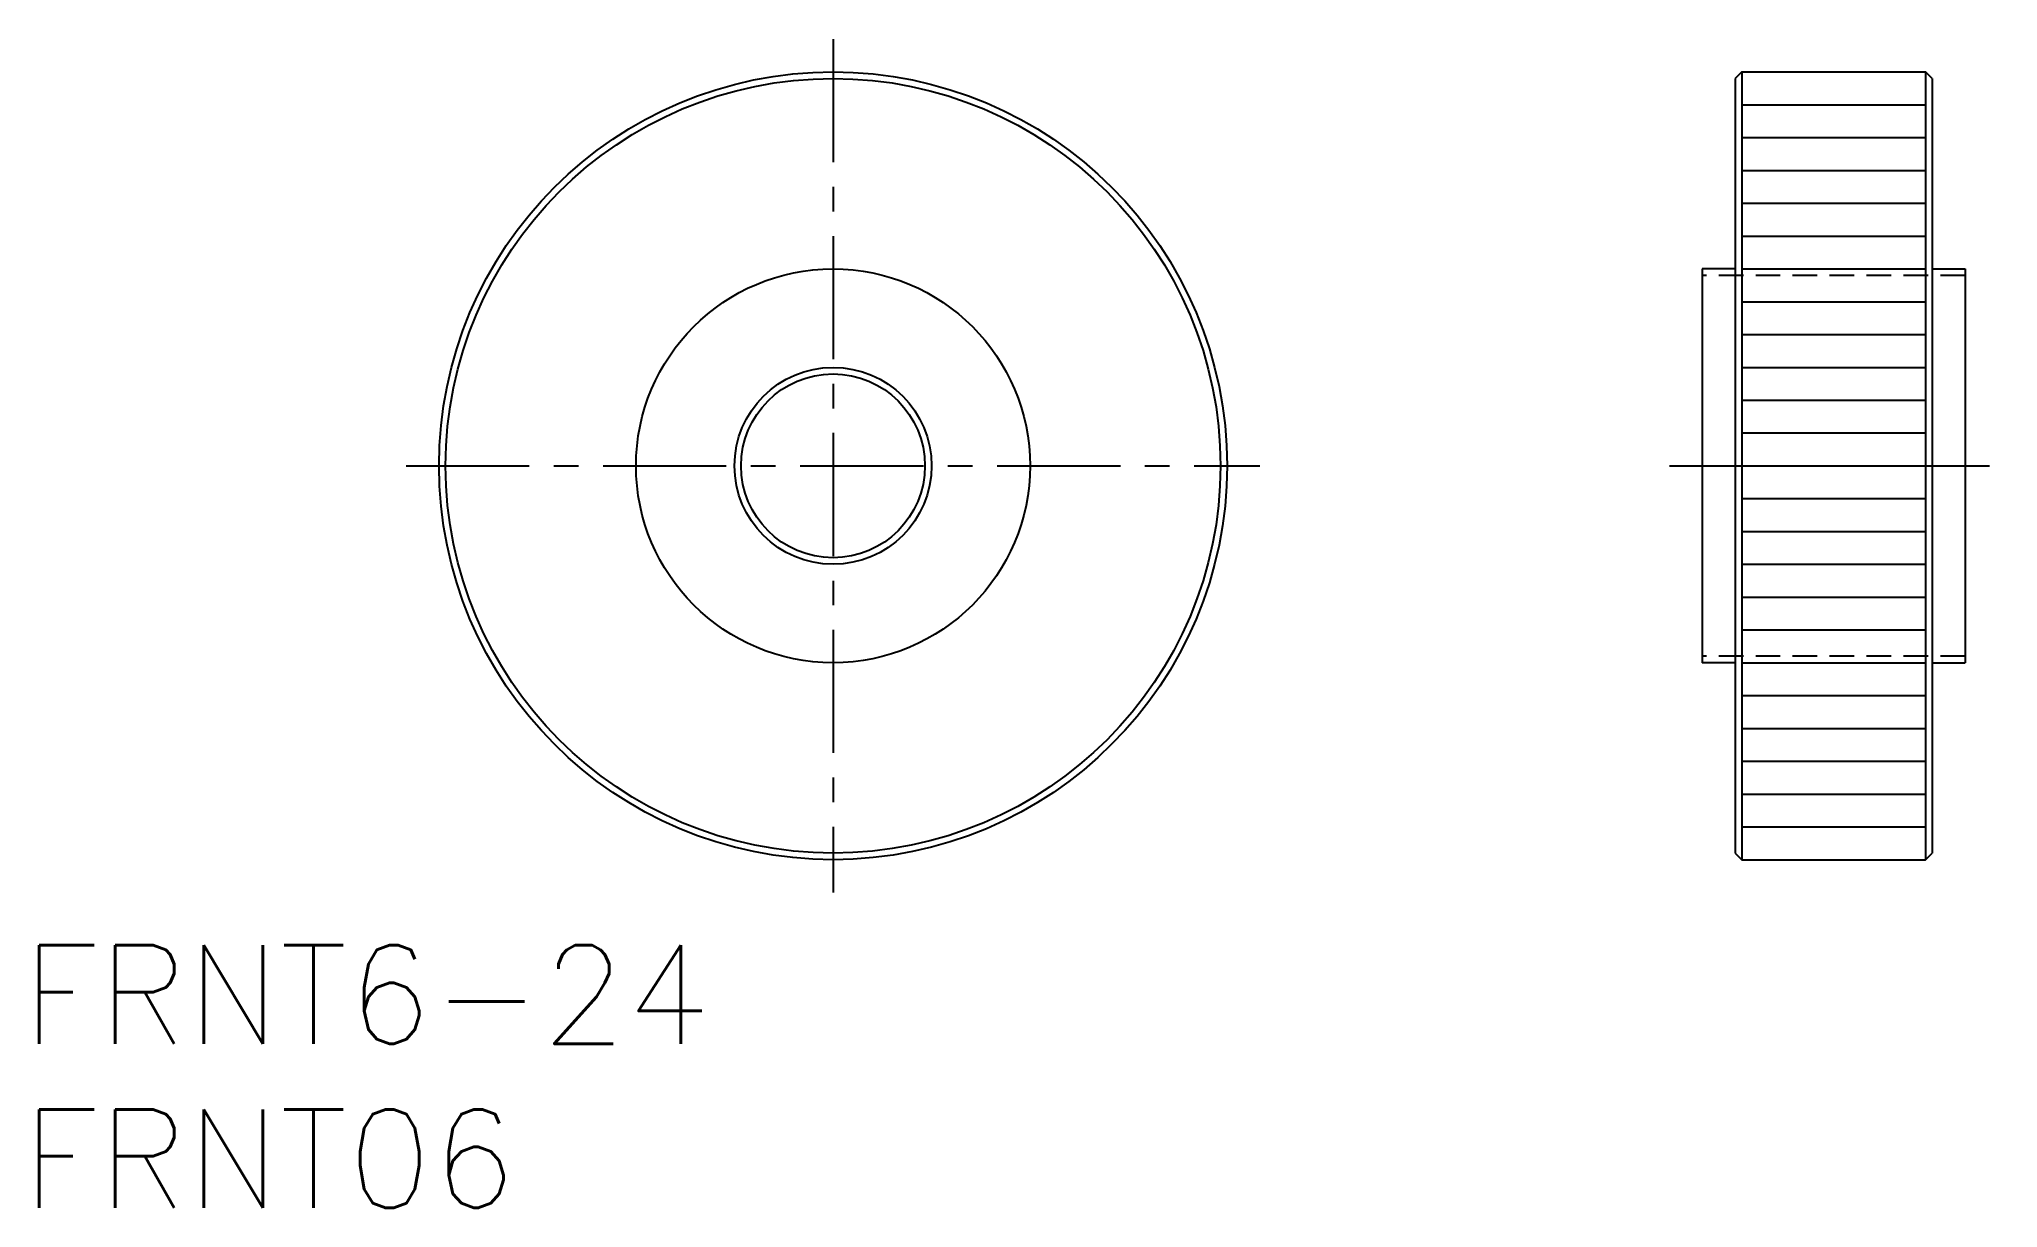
# Model space of a CAD drawing. Extents: x 25.3 to 85, y 10.9 to 46.6.
import ezdxf

# ---------------------------------------------------------------- set-up
doc = ezdxf.new("R2010")
doc.units = 0
doc.header["$LTSCALE"] = 3
doc.linetypes.add('CENTER', pattern=[2, 1.25, -0.25, 0.25, -0.25])
doc.linetypes.add('HIDDEN', pattern=[0.375, 0.25, -0.125])
doc.layers.get('0').update_dxf_attribs({"linetype": 'CONTINUOUS'})
doc.layers.add('CENTER', color=1, linetype='CENTER')
doc.styles.get("Standard").update_dxf_attribs({"font": 'romans.shx', "bigfont": 'bigfont.shx'})

msp = doc.modelspace()

# ---------------------------------------------------------------- linework, layer by layer
at = {"color": 7, "linetype": 'CONTINUOUS'}
for p, q in [((77.192, 45.553), (76.992, 45.353)), ((76.992, 45.353), (76.992, 21.753)), ((77.192, 45.553), (82.792, 45.553)), ((77.192, 45.553), (77.192, 21.553)), ((82.792, 45.553), (82.792, 21.553)), ((82.992, 45.353), (82.792, 45.553)), ((82.992, 45.353), (82.992, 21.753)), ((75.992, 39.553), (75.992, 27.553)), ((76.992, 39.553), (75.992, 39.553)), ((82.992, 39.553), (83.992, 39.553)), ((83.992, 39.553), (83.992, 27.553)), ((76.992, 27.553), (75.992, 27.553)), ((82.992, 27.553), (83.992, 27.553)), ((76.992, 21.753), (77.192, 21.553)), ((77.192, 21.553), (82.792, 21.553)), ((82.792, 21.553), (82.992, 21.753))]:
    msp.add_line(p, q, dxfattribs=at)
at = {"color": 3, "linetype": 'CONTINUOUS'}
for p, q in [((77.192, 44.553), (82.792, 44.553)), ((77.192, 43.553), (82.792, 43.553)), ((77.192, 42.553), (82.792, 42.553)), ((77.192, 41.553), (82.792, 41.553)), ((77.192, 40.553), (82.792, 40.553)), ((77.192, 39.553), (82.792, 39.553)), ((77.192, 38.553), (82.792, 38.553)), ((77.192, 37.553), (82.792, 37.553)), ((77.192, 36.553), (82.792, 36.553)), ((77.192, 35.553), (82.792, 35.553)), ((77.192, 34.553), (82.792, 34.553)), ((77.192, 33.553), (82.792, 33.553)), ((77.192, 32.553), (82.792, 32.553)), ((77.192, 31.553), (82.792, 31.553)), ((77.192, 30.553), (82.792, 30.553)), ((77.192, 29.553), (82.792, 29.553)), ((77.192, 28.553), (82.792, 28.553)), ((77.192, 27.553), (82.792, 27.553)), ((77.192, 26.553), (82.792, 26.553)), ((77.192, 25.553), (82.792, 25.553)), ((77.192, 24.553), (82.792, 24.553)), ((77.192, 23.553), (82.792, 23.553)), ((77.192, 22.553), (82.792, 22.553))]:
    msp.add_line(p, q, dxfattribs=at)
at = {"color": 3, "linetype": 'HIDDEN'}
for p, q in [((83.992, 39.353), (75.992, 39.353)), ((83.992, 27.753), (75.992, 27.753))]:
    msp.add_line(p, q, dxfattribs=at)
at = {"color": 7, "linetype": 'CONTINUOUS'}
for radius in [12, 11.8, 6, 2.8]:
    msp.add_circle((49.518, 33.553), radius, dxfattribs=at)
at = {"color": 3, "linetype": 'CONTINUOUS'}
msp.add_circle((49.518, 33.553), 3, dxfattribs=at)
at = {"layer": 'CENTER', "color": 1, "linetype": 'CENTER'}
for p, q in [((49.518, 46.553), (49.518, 20.553)), ((36.518, 33.553), (62.518, 33.553)), ((74.992, 33.553), (84.992, 33.553))]:
    msp.add_line(p, q, dxfattribs=at)

# ---------------------------------------------------------------- texts
for s, p in [('FRNT6-24', (24.826, 15.945)), ('FRNT06', (24.826, 10.945))]:
    msp.add_text(s, height=3).set_placement(p)

doc.saveas('drawing.dxf')
